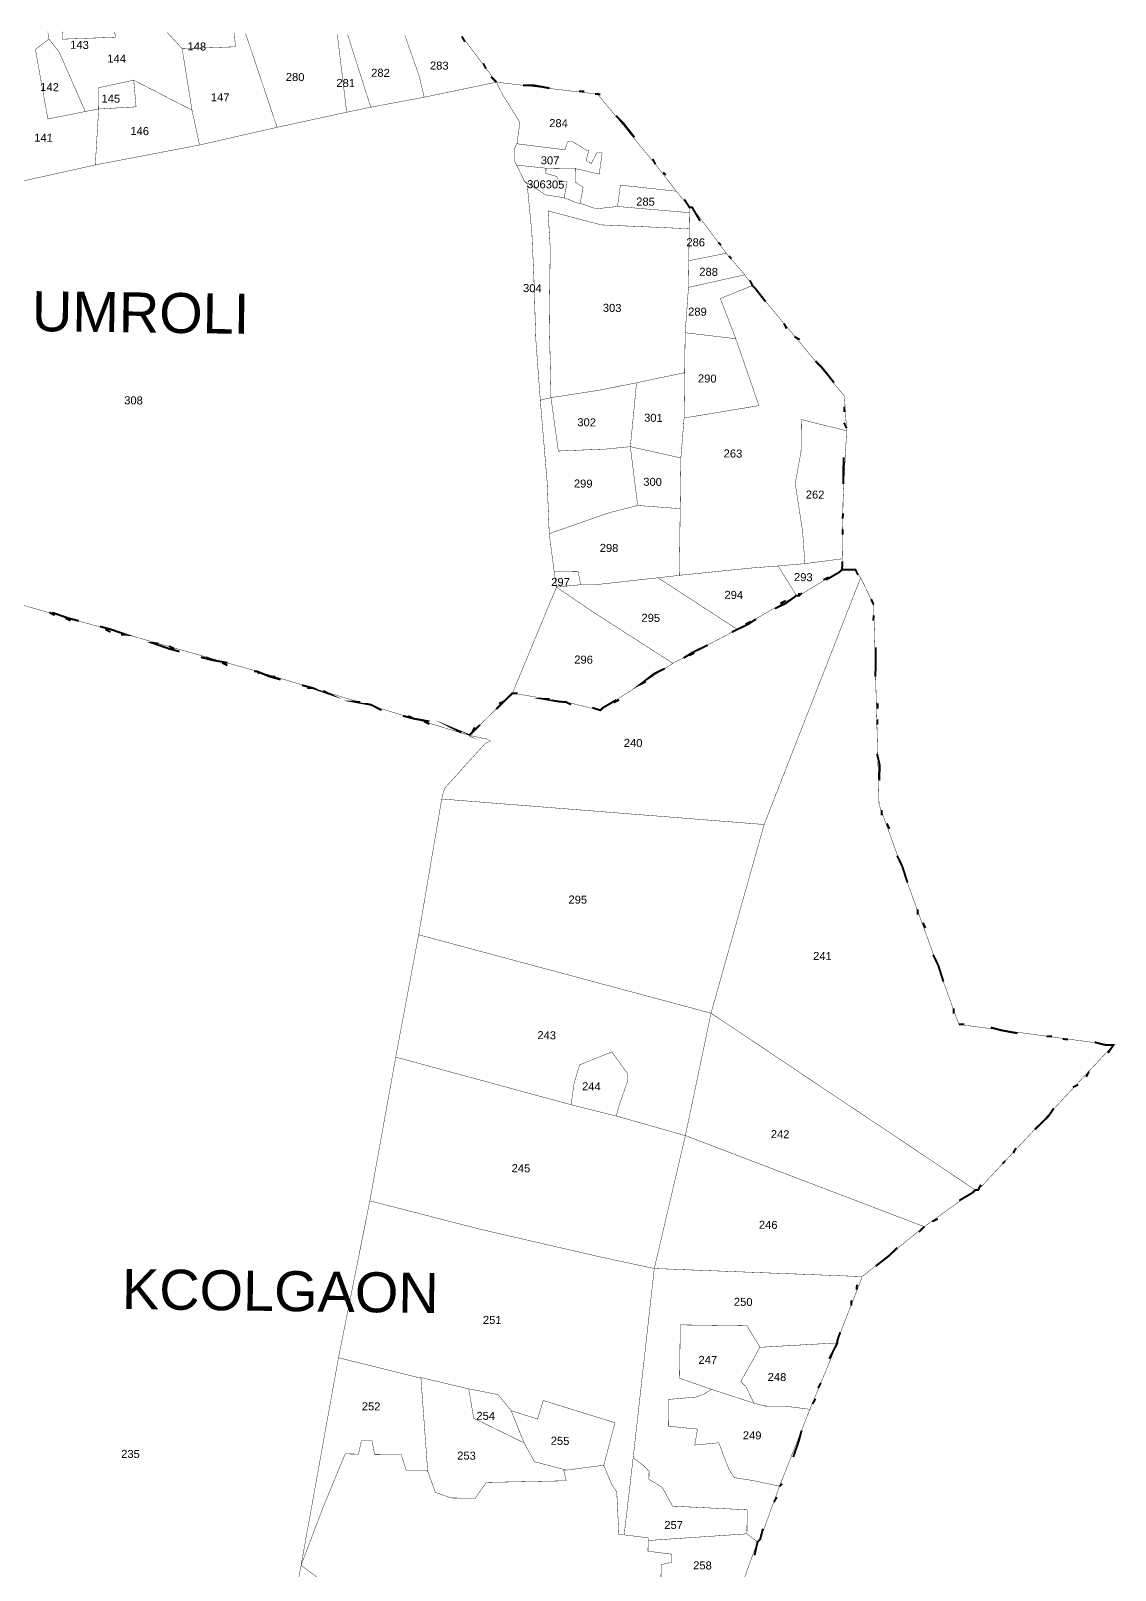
# Model space of a CAD drawing. Header units: metres. Extents: x 259278 to 277237, y 2171369 to 2185379.
# Drawn here: x 265880 to 267492, y 2183070 to 2185359 of the extents above; entities that cross this region are included whole.
import ezdxf

# ---------------------------------------------------------------- set-up
doc = ezdxf.new("R2010")
doc.units = ezdxf.units.M
doc.header["$MEASUREMENT"] = 0
for name, color, linetype in [('SURVEY NO.', 7, 'Continuous'), ('SURVEY PLOT BOUNDARY', 35, 'Continuous'), ('VILLAGE BOUNDARY', 212, 'Continuous'), ('VILLAGE NAME', 3, 'Continuous')]:
    doc.layers.add(name, color=color, linetype=linetype)
doc.styles.add('PDF Arial', font='arial.ttf')

msp = doc.modelspace()

# ---------------------------------------------------------------- linework, layer by layer
at = {"layer": 'SURVEY PLOT BOUNDARY', "lineweight": 18, "const_width": 0.595}
for points in [[(266521.4, 2185350.6), (266572.6, 2185282.5), (266465.2, 2185260.1), (266457.7, 2185291.9), (266436.6, 2185351.7), (266457.7, 2185291.9), (266465.2, 2185260.1), (266385.8, 2185245.3), (266351.5, 2185352.8), (266385.8, 2185245.3), (266350, 2185237.8), (266336.1, 2185353), (266350, 2185237.8), (266246.6, 2185215.4), (266199.7, 2185354.8), (266246.6, 2185215.4), (266131.3, 2185189.1), (266120.1, 2185240.8), (266105.4, 2185332.2), (266184.7, 2185335.1), (266183, 2185355), (266184.7, 2185335.1), (266105.4, 2185332.2), (266083.4, 2185356.3), (266105.4, 2185332.2), (266120.1, 2185240.8), (266033.4, 2185285.5), (265981.7, 2185274.3), (265981.3, 2185242.6), (265976.3, 2185159.4), (265841.1, 2185129.4)], [(265841.1, 2185129.4), (265976.3, 2185159.4), (266131.3, 2185189.1), (266246.6, 2185215.4), (266350, 2185237.8), (266385.8, 2185245.3), (266465.2, 2185260.1), (266572.6, 2185282.5), (266580.3, 2185266.5), (266607.5, 2185222.6), (266603.1, 2185190.9), (266599, 2185183), (266598.8, 2185167.1), (266602.7, 2185159.2), (266614.3, 2185135.2), (266618.2, 2185131.2), (266625.2, 2185059.7), (266628.3, 2184992.3), (266631.1, 2184901), (266637.8, 2184809.7), (266648.1, 2184686.7), (266651.1, 2184611.3), (266658.3, 2184555.7), (266661.9, 2184531.9), (266596.4, 2184374.1), (266532.2, 2184311.5), (266216.2, 2184406.8), (265892.3, 2184498.2), (265481.5, 2184614.6)], [(265922, 2182511.2), (265663.8, 2183696.2), (265502.9, 2184431.9), (265461.8, 2184622.8), (265481.5, 2184614.6), (265892.3, 2184498.2), (266216.2, 2184406.8), (266532.2, 2184311.5), (266552, 2184307.2), (266555.9, 2184307.2), (266563.8, 2184303.1), (266555.8, 2184299.3), (266495.5, 2184232.6), (266491.3, 2184216.8), (266457, 2184015), (266422.9, 2183833.1), (266384.4, 2183619.4), (266337.8, 2183386.1), (266282.2, 2183077.5), (266248.1, 2182895.5)], [(266337.2, 2183037.1), (266282.2, 2183077.5), (266315.1, 2183164.3), (266347.8, 2183243.2), (266367.6, 2183242.9), (266371.8, 2183262.7), (266387.7, 2183262.5), (266391.4, 2183242.6), (266431.1, 2183242.1), (266438.7, 2183218.2), (266470.4, 2183217.8), (266481.9, 2183185.9), (266505.5, 2183177.7), (266541.2, 2183177.2), (266557.4, 2183200.8), (266676.4, 2183203.2), (266672.6, 2183219.1), (266676.6, 2183219.1), (266732.2, 2183226.3), (266743.7, 2183198.4), (266751.5, 2183186.4), (266754.6, 2183122.9), (266762.5, 2183122.8), (266798.2, 2183118.4), (266798.1, 2183114.4), (266797.9, 2183098.5), (266833.5, 2183094.1), (266833.4, 2183082.2), (266817.5, 2183078.5), (266817.1, 2183050.7)]]:
    msp.add_lwpolyline(points, dxfattribs=at)
for points in [[(265905.5, 2185358.6), (265907.3, 2185346.7), (265887.3, 2185331.1), (265905.8, 2185227.7), (265961.4, 2185238.9), (265981.3, 2185242.6), (265961.4, 2185238.9), (265922.9, 2185326.6), (265907.3, 2185346.7)], [(265961.4, 2185238.9), (265905.8, 2185227.7), (265887.3, 2185331.1), (265907.3, 2185346.7), (265922.9, 2185326.6)], [(265927.3, 2185358.3), (265927.1, 2185346.4), (266006.5, 2185349.3), (266005, 2185357.3), (266006.5, 2185349.3), (265927.1, 2185346.4)], [(265976.3, 2185159.4), (265981.3, 2185242.6), (266036.9, 2185245.8), (266033.4, 2185285.5), (266120.1, 2185240.8), (266131.3, 2185189.1)], [(265981.3, 2185242.6), (265981.7, 2185274.3), (266033.4, 2185285.5), (266036.9, 2185245.8)], [(266840.1, 2185120.4), (266756.9, 2185129.4), (266752.6, 2185097.7), (266720.8, 2185094.2), (266697.1, 2185102.4), (266701.4, 2185126.2), (266689.6, 2185134.2), (266689.7, 2185138.2), (266689.9, 2185154.1), (266725.4, 2185145.7), (266729.8, 2185177.3), (266721.9, 2185177.4), (266713.7, 2185161.7), (266705.9, 2185165.8), (266710, 2185181.6), (266706.1, 2185181.6), (266686.4, 2185193.8), (266682.4, 2185193.8), (266678.5, 2185193.9), (266674.4, 2185182), (266603.1, 2185190.9), (266607.5, 2185222.6), (266580.3, 2185266.5), (266572.6, 2185282.5), (266723, 2185264.7), (266808.9, 2185160.4)], [(266689.9, 2185154.1), (266685.9, 2185154.1), (266646.3, 2185154.6), (266602.7, 2185159.2), (266598.8, 2185167.1), (266599, 2185183), (266603.1, 2185190.9), (266674.4, 2185182), (266678.5, 2185193.9), (266682.4, 2185193.8), (266686.4, 2185193.8), (266706.1, 2185181.6), (266710, 2185181.6), (266705.9, 2185165.8), (266713.7, 2185161.7), (266721.9, 2185177.4), (266729.8, 2185177.3), (266725.4, 2185145.7)], [(266646.3, 2185154.6), (266646.2, 2185146.7), (266662, 2185142.5), (266665.8, 2185134.6), (266677.7, 2185134.4), (266673.4, 2185110.7), (266645.7, 2185115), (266614.3, 2185135.2), (266602.7, 2185159.2)], [(266673.4, 2185110.7), (266693.2, 2185102.5), (266697.1, 2185102.4), (266720.8, 2185094.2), (266752.6, 2185097.7), (266859.5, 2185088.4), (266859.2, 2185064.6), (266728.4, 2185070.3), (266696.8, 2185078.6), (266649.4, 2185091.1), (266652.6, 2185035.6), (266651.2, 2184928.5), (266653.7, 2184813.5), (266637.8, 2184809.7), (266631.1, 2184901), (266628.3, 2184992.3), (266625.2, 2185059.7), (266618.2, 2185131.2), (266614.3, 2185135.2), (266645.7, 2185115)], [(266697.1, 2185102.4), (266693.2, 2185102.5), (266673.4, 2185110.7), (266677.7, 2185134.4), (266665.8, 2185134.6), (266662, 2185142.5), (266646.2, 2185146.7), (266646.3, 2185154.6), (266685.9, 2185154.1), (266689.9, 2185154.1), (266689.7, 2185138.2), (266689.6, 2185134.2), (266701.4, 2185126.2)], [(266859.6, 2185096.3), (266859.5, 2185088.4), (266752.6, 2185097.7), (266756.9, 2185129.4), (266840.1, 2185120.4)], [(266859.2, 2185064.6), (266858.6, 2185017), (266858.1, 2184977.4), (266853.2, 2184910), (266852.4, 2184850.6), (266780.9, 2184835.6), (266725.2, 2184824.5), (266653.7, 2184813.5), (266651.2, 2184928.5), (266652.6, 2185035.6), (266649.4, 2185091.1), (266696.8, 2185078.6), (266728.4, 2185070.3)], [(266914.2, 2185028.2), (266858.6, 2185017), (266859.2, 2185064.6), (266859.5, 2185088.4), (266859.6, 2185096.3), (266863.6, 2185096.3)], [(266858.6, 2185017), (266914.2, 2185028.2), (266941.6, 2184996.1), (266858.1, 2184977.4)], [(266851.6, 2184783.2), (266962.8, 2184801.6), (266928.4, 2184901.1), (266905.4, 2184960.9), (266953.2, 2184980.1), (267089.9, 2184815.8), (267093.2, 2184764.2), (267026, 2184780.9), (267025.4, 2184733.3), (267016.8, 2184685.9), (267027.8, 2184614.3), (267031.1, 2184566.7), (266991.4, 2184563.3), (266947.8, 2184559.9), (266844.5, 2184549.3), (266845.8, 2184648.4), (266846.8, 2184723.8)], [(266858.1, 2184977.4), (266941.6, 2184996.1), (266953.2, 2184980.1), (266905.4, 2184960.9), (266928.4, 2184901.1), (266853.2, 2184910)], [(266928.4, 2184901.1), (266962.8, 2184801.6), (266851.6, 2184783.2), (266852.4, 2184850.6), (266853.2, 2184910)], [(266771.7, 2184740.6), (266780.9, 2184835.6), (266852.4, 2184850.6), (266851.6, 2184783.2), (266846.8, 2184723.8)], [(266771.7, 2184740.6), (266736, 2184737.1), (266664.6, 2184734.1), (266653.7, 2184813.5), (266725.2, 2184824.5), (266780.9, 2184835.6)], [(266771.7, 2184740.6), (266782.5, 2184653.2), (266738.7, 2184641.9), (266651.1, 2184611.3), (266648.1, 2184686.7), (266637.8, 2184809.7), (266653.7, 2184813.5), (266664.6, 2184734.1), (266736, 2184737.1)], [(267093.2, 2184764.2), (267087.9, 2184661.1), (267086.7, 2184573.9), (267031.1, 2184566.7), (267027.8, 2184614.3), (267016.8, 2184685.9), (267025.4, 2184733.3), (267026, 2184780.9)], [(266845.8, 2184648.4), (266782.5, 2184653.2), (266771.7, 2184740.6), (266846.8, 2184723.8)], [(266845.8, 2184648.4), (266844.5, 2184549.3), (266812.8, 2184545.7), (266717.5, 2184535.1), (266697.7, 2184535.4), (266694, 2184555.2), (266658.3, 2184555.7), (266651.1, 2184611.3), (266738.7, 2184641.9), (266782.5, 2184653.2)], [(267018.6, 2184519.3), (266991.4, 2184563.3), (267031.1, 2184566.7), (267086.7, 2184573.9), (267086.5, 2184558), (267022.6, 2184519.2)], [(267114.1, 2184545.8), (266970.6, 2184178.9), (266491.3, 2184216.8), (266495.5, 2184232.6), (266555.8, 2184299.3), (266563.8, 2184303.1), (266555.9, 2184307.2), (266552, 2184307.2), (266532.2, 2184311.5), (266596.4, 2184374.1), (266675.6, 2184361.2), (266727, 2184348.6), (266834.9, 2184418.6), (266930.7, 2184468.9), (267018.6, 2184519.3), (267022.6, 2184519.2), (267086.5, 2184558), (267106.3, 2184557.8)], [(266697.7, 2184535.4), (266661.9, 2184531.9), (266658.3, 2184555.7), (266694, 2184555.2)], [(266930.7, 2184468.9), (266834.9, 2184418.6), (266709.1, 2184499.5), (266661.9, 2184531.9), (266697.7, 2184535.4), (266717.5, 2184535.1), (266812.8, 2184545.7)], [(267018.6, 2184519.3), (266930.7, 2184468.9), (266812.8, 2184545.7), (266844.5, 2184549.3), (266947.8, 2184559.9), (266991.4, 2184563.3)], [(267288.6, 2183635.4), (267284.6, 2183635.5), (266891.6, 2183898.4), (266970.6, 2184178.9), (267114.1, 2184545.8), (267133.4, 2184505.9), (267141.4, 2184208.4), (267260.1, 2183881.7), (267489.7, 2183850.9)], [(266834.9, 2184418.6), (266727, 2184348.6), (266675.6, 2184361.2), (266596.4, 2184374.1), (266661.9, 2184531.9), (266709.1, 2184499.5)], [(266970.6, 2184178.9), (266891.6, 2183898.4), (266457, 2184015), (266491.3, 2184216.8)], [(266891.6, 2183898.4), (266853.5, 2183716.4), (266750.8, 2183745.5), (266755, 2183761.3), (266767.4, 2183796.9), (266767.5, 2183808.8), (266744.1, 2183840.8), (266696.3, 2183821.6), (266688, 2183793.9), (266683.6, 2183762.3), (266422.9, 2183833.1), (266457, 2184015)], [(267208.6, 2183581), (266853.5, 2183716.4), (266891.6, 2183898.4), (267284.6, 2183635.5)], [(266683.6, 2183762.3), (266750.8, 2183745.5), (266853.5, 2183716.4), (266807.3, 2183518.8), (266728.3, 2183535.7), (266546.4, 2183577.7), (266384.4, 2183619.4), (266422.9, 2183833.1)], [(266750.8, 2183745.5), (266683.6, 2183762.3), (266688, 2183793.9), (266696.3, 2183821.6), (266744.1, 2183840.8), (266767.5, 2183808.8), (266767.4, 2183796.9), (266755, 2183761.3)], [(267208.6, 2183581), (267116.5, 2183506.8), (266807.3, 2183518.8), (266853.5, 2183716.4)], [(266807.3, 2183518.8), (266775.9, 2183237.6), (266762.5, 2183122.8), (266754.6, 2183122.9), (266751.5, 2183186.4), (266743.7, 2183198.4), (266732.2, 2183226.3), (266748.9, 2183289.5), (266642.2, 2183322.6), (266633.9, 2183295), (266594.5, 2183307.4), (266574.9, 2183331.4), (266531.4, 2183339.9), (266460.3, 2183356.7), (266456.3, 2183356.8), (266337.8, 2183386.1), (266384.4, 2183619.4), (266546.4, 2183577.7), (266728.3, 2183535.7)], [(267116.5, 2183506.8), (267079.5, 2183412.1), (267079.5, 2183408.2), (266964.4, 2183401.7), (266945, 2183433.7), (266845.9, 2183435), (266844.9, 2183355.7), (266892.2, 2183339.2), (266880.2, 2183331.4), (266868.3, 2183327.6), (266828.6, 2183324.2), (266828.1, 2183284.5), (266871.6, 2183280), (266867.4, 2183256.3), (266903.1, 2183259.8), (266918.4, 2183219.9), (266926.2, 2183207.9), (266953.9, 2183203.6), (266993.4, 2183195.1), (266964.7, 2183116.2), (266960.7, 2183112.3), (266945, 2183124.4), (266945.4, 2183160.1), (266834.5, 2183165.5), (266819, 2183193.4), (266799.3, 2183205.6), (266799.5, 2183217.5), (266791.6, 2183225.5), (266775.9, 2183237.6), (266807.3, 2183518.8)], [(266964.4, 2183401.7), (266940.1, 2183358.4), (266936, 2183350.5), (266943.8, 2183342.5), (266955.4, 2183318.6), (266892.2, 2183339.2), (266844.9, 2183355.7), (266845.9, 2183435), (266945, 2183433.7)], [(266955.4, 2183318.6), (266943.8, 2183342.5), (266936, 2183350.5), (266940.1, 2183358.4), (266964.4, 2183401.7), (267079.5, 2183408.2), (267038.6, 2183309.5), (267002.9, 2183314), (266971.2, 2183314.4)], [(266460.3, 2183356.7), (266470.4, 2183217.8), (266438.7, 2183218.2), (266431.1, 2183242.1), (266391.4, 2183242.6), (266387.7, 2183262.5), (266371.8, 2183262.7), (266367.6, 2183242.9), (266347.8, 2183243.2), (266315.1, 2183164.3), (266282.2, 2183077.5), (266337.8, 2183386.1), (266456.3, 2183356.8)], [(266531.4, 2183339.9), (266538.8, 2183296.2), (266613.7, 2183259.6), (266629.2, 2183231.6), (266676.6, 2183219.1), (266672.6, 2183219.1), (266676.4, 2183203.2), (266557.4, 2183200.8), (266541.2, 2183177.2), (266505.5, 2183177.7), (266481.9, 2183185.9), (266470.4, 2183217.8), (266460.3, 2183356.7)], [(266594.5, 2183307.4), (266613.7, 2183259.6), (266538.8, 2183296.2), (266531.4, 2183339.9), (266574.9, 2183331.4)], [(266955.4, 2183318.6), (266971.2, 2183314.4), (267002.9, 2183314), (267038.6, 2183309.5), (266993.4, 2183195.1), (266953.9, 2183203.6), (266926.2, 2183207.9), (266918.4, 2183219.9), (266903.1, 2183259.8), (266867.4, 2183256.3), (266871.6, 2183280), (266828.1, 2183284.5), (266828.6, 2183324.2), (266868.3, 2183327.6), (266880.2, 2183331.4), (266892.2, 2183339.2)], [(266613.7, 2183259.6), (266594.5, 2183307.4), (266633.9, 2183295), (266642.2, 2183322.6), (266748.9, 2183289.5), (266732.2, 2183226.3), (266676.6, 2183219.1), (266629.2, 2183231.6)], [(266798.1, 2183114.4), (266798.2, 2183118.4), (266762.5, 2183122.8), (266775.9, 2183237.6), (266791.6, 2183225.5), (266799.5, 2183217.5), (266799.3, 2183205.6), (266819, 2183193.4), (266834.5, 2183165.5), (266945.4, 2183160.1), (266945, 2183124.4)], [(266960.7, 2183112.3), (266931.9, 2183033.4), (266817.1, 2183050.7), (266817.5, 2183078.5), (266833.4, 2183082.2), (266833.5, 2183094.1), (266797.9, 2183098.5), (266798.1, 2183114.4), (266945, 2183124.4)], [(266339.8, 2182930), (266363.5, 2182925.7), (266359.7, 2182941.7), (266407.5, 2182956.9), (266419.2, 2182940.9), (266431.1, 2182944.7), (266435.1, 2182940.7), (266438.4, 2182893.1), (266445.9, 2182861.2), (266445.8, 2182849.3), (266279.7, 2182887.2), (266248.1, 2182895.5), (266282.2, 2183077.5), (266337.2, 2183037.1)]]:
    msp.add_lwpolyline(points, close=True, dxfattribs=at)
at = {"layer": 'VILLAGE BOUNDARY', "const_width": 2.97}
for points in [[(266525.8, 2185342.6), (266521.1, 2185350.6)], [(266553.1, 2185310.5), (266557, 2185302.5)], [(266564.8, 2185290.5), (266572.6, 2185282.5)], [(266612.2, 2185278), (266628, 2185277.8), (266651.8, 2185273.5)], [(266695.3, 2185269), (266703.3, 2185268.9)], [(266719.1, 2185264.7), (266723, 2185264.7), (266727, 2185264.6)], [(266750.4, 2185232.6), (266762.1, 2185220.5), (266777.7, 2185200.5)], [(266805, 2185168.4), (266808.9, 2185160.4)], [(266820.6, 2185148.4), (266824.5, 2185144.4)], [(266851.8, 2185108.3), (266859.6, 2185096.3), (266863.6, 2185096.3), (266875.2, 2185076.3)], [(266902.5, 2185044.2), (266906.4, 2185040.2)], [(266918.1, 2185024.2), (266922, 2185020.2)], [(266949.4, 2184988.1), (266953.2, 2184980.1), (266957.2, 2184976.1), (266972.8, 2184956.1)], [(267000.1, 2184924), (267004, 2184916)], [(267015.7, 2184904), (267023.6, 2184899.9)], [(267046.9, 2184867.9), (267058.7, 2184855.8), (267074.3, 2184835.8)], [(267089.7, 2184799.9), (267089.6, 2184792)], [(267089.4, 2184776.1), (267093.2, 2184768.1)], [(267088.7, 2184724.6), (267088.5, 2184708.7), (267088.2, 2184684.9)], [(267087.6, 2184641.3), (267087.5, 2184633.4)], [(267087.3, 2184617.5), (267087.2, 2184609.6)], [(267086.7, 2184569.9), (267086.5, 2184558), (267082.5, 2184554.1), (267086.5, 2184558), (267106.3, 2184557.8), (267110.2, 2184549.8)], [(267058.6, 2184542.6), (267066.5, 2184546.4)], [(267082.5, 2184554.1), (267062.5, 2184542.5)], [(266986.6, 2184499.9), (267002.6, 2184507.6), (267018.6, 2184519.3), (267022.6, 2184519.2), (267022.6, 2184523.2)], [(267026.6, 2184523.1), (267022.6, 2184519.2), (267018.6, 2184519.3)], [(265908.1, 2184494.1), (265916, 2184490)], [(265951.6, 2184481.6), (265935.8, 2184485.8), (265912.1, 2184494)], [(267002.7, 2184511.6), (266994.7, 2184507.7)], [(267129.6, 2184513.9), (267133.4, 2184505.9)], [(265931.8, 2184485.8), (265939.7, 2184481.8)], [(265983.2, 2184473.3), (265999, 2184469.1), (266022.7, 2184460.9), (266014.7, 2184461)], [(266958.7, 2184484.4), (266946.7, 2184476.6), (266930.7, 2184468.9), (266922.7, 2184465), (266930.7, 2184468.9)], [(266942.7, 2184476.6), (266950.7, 2184480.5)], [(267133.2, 2184490), (267133.1, 2184482.1)], [(265998.9, 2184465.1), (265991.1, 2184469.2)], [(266101.6, 2184436), (266085.8, 2184440.2), (266062.2, 2184448.5), (266070.1, 2184448.3)], [(266085.9, 2184444.2), (266093.8, 2184440.1)], [(266133.3, 2184427.7), (266149.1, 2184423.5), (266172.8, 2184419.3)], [(266149.1, 2184423.5), (266141.2, 2184427.6)], [(266850.9, 2184426.3), (266862.9, 2184434.1), (266886.8, 2184445.6), (266878.8, 2184441.8)], [(266866.8, 2184434), (266858.9, 2184430.2)], [(267136.6, 2184442.4), (267136.4, 2184426.5), (267136, 2184398.8)], [(266172.7, 2184415.3), (266164.9, 2184419.4)], [(266243.9, 2184398.5), (266236, 2184398.6), (266216.2, 2184406.8), (266212.3, 2184406.8), (266216.2, 2184406.8), (266220.2, 2184402.8)], [(266814.9, 2184406.9), (266807, 2184403.1), (266786.9, 2184387.5), (266794.9, 2184391.3)], [(266822.9, 2184410.8), (266807, 2184403.1)], [(266251.8, 2184394.4), (266236, 2184398.6)], [(266283.4, 2184386.1), (266299.2, 2184381.9), (266322.9, 2184373.7), (266315, 2184377.7)], [(266299.2, 2184381.9), (266291.3, 2184382)], [(266394, 2184352.9), (266386.1, 2184357), (266362.4, 2184361.3), (266370.3, 2184361.2)], [(266401.8, 2184348.9), (266386.1, 2184357)], [(266572.4, 2184350.6), (266584.4, 2184362.3), (266596.4, 2184374.1), (266600.4, 2184374)], [(266584.4, 2184362.3), (266576.4, 2184358.5)], [(266604.4, 2184374), (266596.4, 2184374.1)], [(266675.6, 2184361.2), (266667.6, 2184361.3), (266643.9, 2184365.5), (266651.8, 2184365.4)], [(266683.5, 2184357.1), (266675.6, 2184361.2), (266667.6, 2184361.3)], [(266715.1, 2184352.7), (266727, 2184348.6), (266731, 2184352.5), (266750.9, 2184364.1)], [(266754.9, 2184364.1), (266746.9, 2184360.2)], [(267139.4, 2184359.1), (267139.3, 2184351.2)], [(266433.5, 2184340.5), (266449.3, 2184336.3), (266473, 2184332.1)], [(266449.3, 2184336.3), (266441.4, 2184340.4)], [(266731, 2184352.5), (266727, 2184348.6)], [(267139.1, 2184335.3), (267139, 2184327.4)], [(266472.9, 2184328.1), (266465.1, 2184332.2)], [(266540.3, 2184323.3), (266536.2, 2184315.4), (266532.2, 2184311.5), (266512.5, 2184319.7), (266520.4, 2184315.6)], [(266548.3, 2184327.1), (266536.2, 2184315.4)], [(267138.5, 2184283.8), (267142.2, 2184267.8), (267141.9, 2184244.1)], [(267145.3, 2184200.4), (267145.2, 2184192.5)], [(267153, 2184180.5), (267156.8, 2184172.5)], [(267168.2, 2184132.7), (267175.9, 2184116.7), (267183.6, 2184092.8)], [(267198.9, 2184053), (267198.8, 2184045)], [(267206.6, 2184033), (267210.4, 2184025.1)], [(267221.8, 2183985.3), (267229.5, 2183969.3), (267237.1, 2183945.4)], [(267252.5, 2183905.5), (267252.4, 2183897.6)], [(267260.1, 2183881.7), (267268, 2183881.6)], [(267307.6, 2183877.1), (267323.4, 2183872.9), (267347.2, 2183868.6)], [(267390.7, 2183864.1), (267398.6, 2183864)], [(267414.4, 2183859.8), (267422.4, 2183859.7)], [(267462, 2183855.2), (267477.8, 2183851.1), (267489.7, 2183850.9), (267481.6, 2183839.1)], [(267453.5, 2183811.7), (267449.4, 2183803.8)], [(267437.4, 2183792.1), (267429.4, 2183788.2)], [(267401.2, 2183756.9), (267393.1, 2183745.1), (267373, 2183725.5)], [(267344.9, 2183698.1), (267340.9, 2183690.3)], [(267328.8, 2183678.5), (267324.8, 2183674.6)], [(267292.7, 2183643.3), (267288.6, 2183635.4), (267284.6, 2183635.5), (267280.6, 2183631.6), (267260.7, 2183619.9)], [(267208.6, 2183581), (267200.6, 2183573.1)], [(267228.6, 2183592.6), (267220.6, 2183588.7)], [(267168.6, 2183549.7), (267156.5, 2183538), (267136.5, 2183522.4)], [(267108.4, 2183495), (267108.3, 2183487.1)], [(267100.1, 2183471.3), (267100, 2183463.4)], [(267083.7, 2183424), (267079.5, 2183412.1), (267079.5, 2183408.2), (267067.3, 2183384.5)], [(267054.9, 2183349), (267050.9, 2183341.1)], [(267046.7, 2183325.3), (267042.6, 2183317.4)], [(267026.2, 2183278), (267022.1, 2183262.2), (267013.8, 2183238.5)], [(266997.5, 2183199), (266993.4, 2183195.1)], [(266989.3, 2183179.3), (266985.2, 2183171.4)], [(266968.8, 2183132), (266964.7, 2183116.2), (266960.7, 2183112.3), (266956.4, 2183092.5)]]:
    msp.add_lwpolyline(points, dxfattribs=at)

# ---------------------------------------------------------------- texts
at = {"layer": 'SURVEY NO.', "char_height": 11.89, "attachment_point": 7, "rotation": 359.2544, "style": 'PDF Arial'}
for s, insert in [('143', (265938.9, 2185332)), ('144', (265994.1, 2185311.8)), ('148', (266113.3, 2185329.7)), ('280', (266259.4, 2185284.2)), ('282', (266386.3, 2185290.5)), ('283', (266473.7, 2185301.2)), ('142', (265894.4, 2185269.4)), ('281', (266334.6, 2185275.3)), ('145', (265985.4, 2185252.1)), ('147', (266148, 2185254.2)), ('284', (266651, 2185215.6)), ('141', (265885.5, 2185194.2)), ('146', (266028.4, 2185203.9)), ('307', (266638.4, 2185160.3)), ('306305', (266618.1, 2185124.8)), ('285', (266780.3, 2185099)), ('286', (266854.9, 2185038.5)), ('288', (266874.1, 2184994.6)), ('304', (266612.1, 2184970.3)), ('303', (266730.7, 2184941)), ('289', (266857.5, 2184935.4)), ('290', (266872.1, 2184836)), ('308', (266019.2, 2184803.5)), ('302', (266692.8, 2184770.9)), ('301', (266792, 2184777.6)), ('263', (266910.3, 2184724.5)), ('299', (266687.7, 2184679.8)), ('300', (266790.8, 2184682.4)), ('262', (267032.4, 2184663.4)), ('298', (266726.1, 2184584.1)), ('297', (266654, 2184533.5)), ('293', (267014.9, 2184540.7)), ('294', (266911.5, 2184514.3)), ('295', (266788.1, 2184480.2)), ('296', (266688.2, 2184418.1)), ('240', (266761.9, 2184294.2)), ('295', (266679.6, 2184061.3)), ('241', (267043.3, 2183977.6)), ('243', (266633.4, 2183859.7)), ('244', (266699.8, 2183783.8)), ('242', (266980.4, 2183712.7)), ('245', (266595.1, 2183661.9)), ('246', (266962.7, 2183577.8)), ('250', (266925.6, 2183463.3)), ('251', (266552.5, 2183436.4)), ('247', (266872.9, 2183377.1)), ('248', (266975.7, 2183351.6)), ('252', (266372.4, 2183307.9)), ('254', (266542.7, 2183293.8)), ('255', (266653.3, 2183256.7)), ('249', (266938.8, 2183264.8)), ('235', (266014.7, 2183237.2)), ('253', (266514.2, 2183234.7)), ('257', (266822.1, 2183131.5)), ('258', (266865, 2183071.5))]:
    msp.add_mtext(s, dxfattribs=dict(at, insert=insert))
at = {"layer": 'VILLAGE NAME', "char_height": 59.47, "attachment_point": 7, "rotation": 359.2544, "style": 'PDF Arial'}
for s, insert in [('UMROLI', (265881.8, 2184911.6)), ('KCOLGAON', (266015.6, 2183457.8))]:
    msp.add_mtext(s, dxfattribs=dict(at, insert=insert))

doc.saveas('drawing.dxf')
